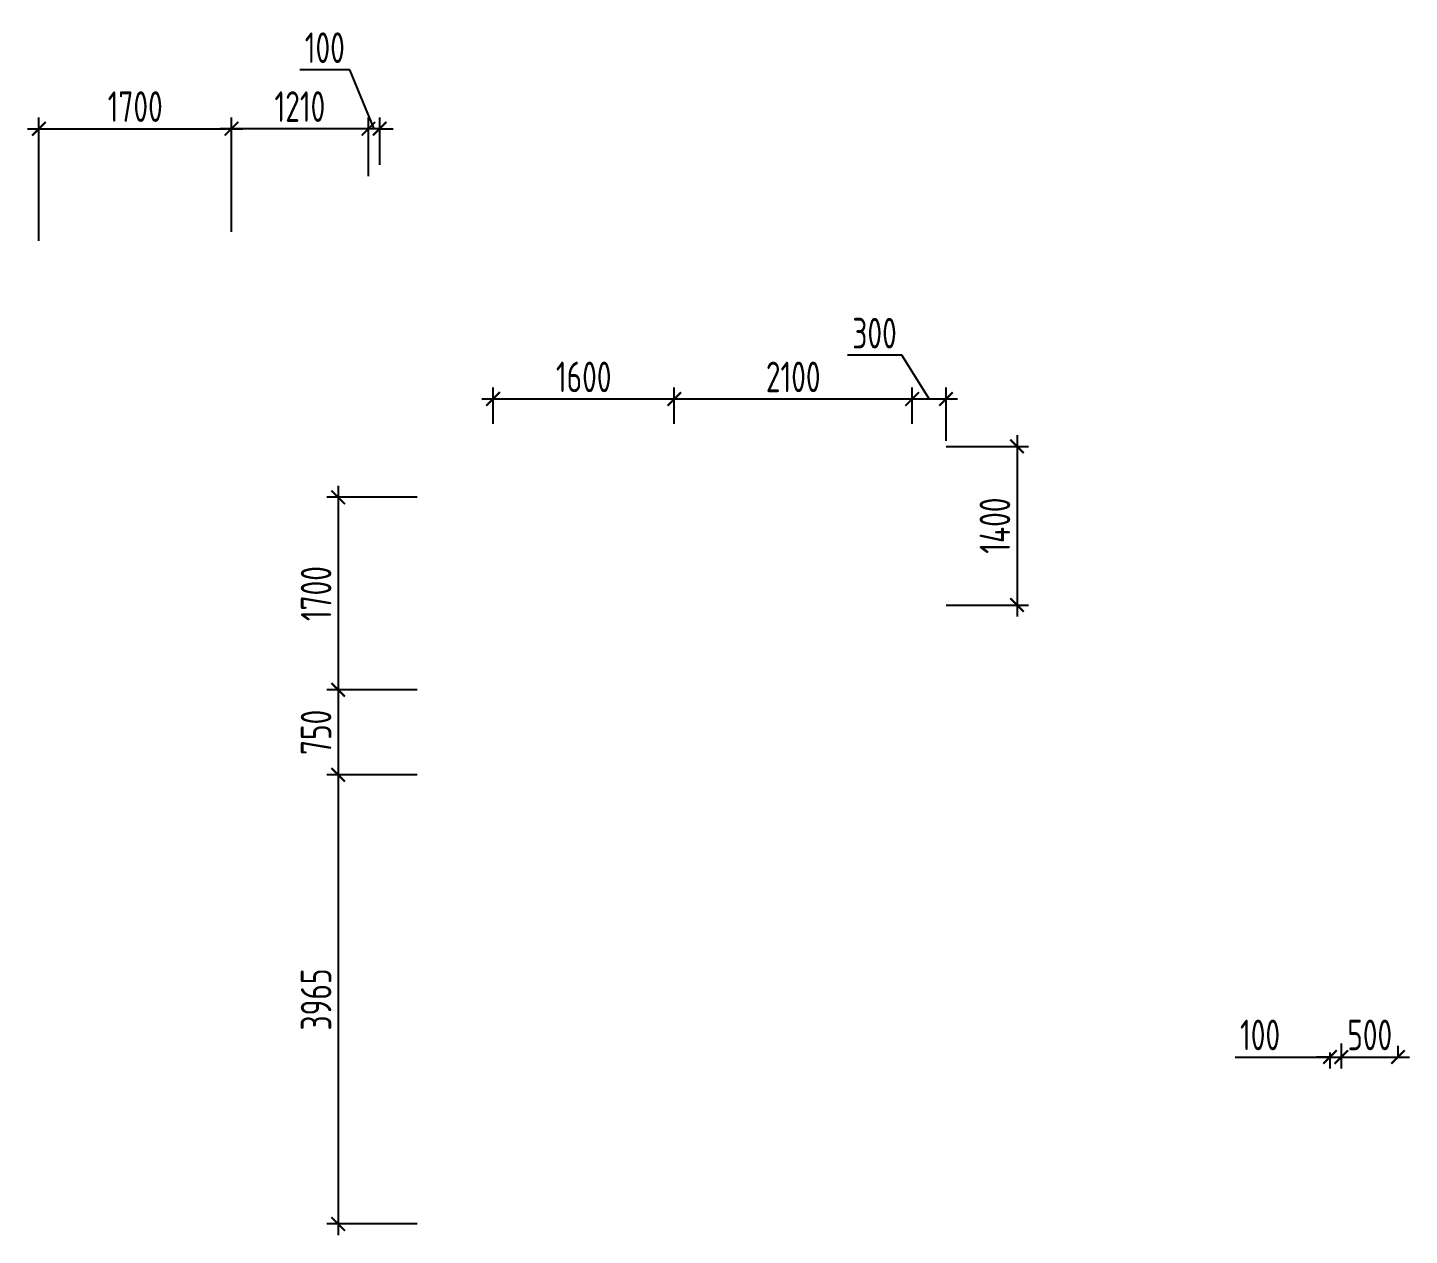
# Model space of a CAD drawing. Header units: millimetres. Extents: x -350007 to 535970, y -888 to 133718.
# Drawn here: x -198474 to -186274, y 82586 to 93247 of the extents above; entities that cross this region are included whole.
import ezdxf

# ---------------------------------------------------------------- set-up
doc = ezdxf.new("R2010")
doc.units = ezdxf.units.MM
doc.layers.add('АР_Размеры нов.', color=15, linetype='Continuous', lineweight=0)
doc.styles.add('ISOCPEUR', font='isocpeur.ttf', dxfattribs={"width": 0.7})
doc.dimstyles.new('R_100', dxfattribs={"dimtxt": 270, "dimasz": 120, "dimexe": 100, "dimexo": 0, "dimgap": 60, "dimtad": 1, "dimdec": 0, "dimrnd": 5, "dimzin": 0, "dimdsep": 46, "dimtxsty": 'ISOCPEUR', "dimblk": 'ARCHTICK', "dimcen": 0, "dimdle": 100, "dimclrd": 256, "dimclre": 256, "dimclrt": 256, "dimadec": 0, "dimazin": 0, "dimtfac": 2, "dimtdec": 0, "dimtofl": 0, "dimtmove": 1, "dimatfit": 3, "dimfxl": 1, "dimtvp": 3, "dimtolj": 1, "dimtzin": 0, "dimarcsym": 0})

# ---------------------------------------------------------------- blocks, each defined once
blk = doc.blocks.new('_ArchTick')
at = {"color": 0, "linetype": 'ByBlock', "const_width": 0.15}
blk.add_lwpolyline([(-0.5, -0.5), (0.5, 0.5)], dxfattribs=at)
blk = doc.blocks.new('*D2839')
at = {"layer": 'АР_Размеры нов.', "lineweight": -2, "ltscale": 100, "transparency": 16777216}
for p, q in [((-190365, 89551), (-189638, 89551)), ((-189738, 89651), (-189738, 88050)), ((-190365, 88150), (-189638, 88150))]:
    blk.add_line(p, q, dxfattribs=at)
at = {"layer": 'АР_Размеры нов.', "lineweight": -2, "ltscale": 100, "transparency": 16777216, "xscale": 120, "yscale": 120, "zscale": 120}
for p, rotation in [((-189738, 89551), 90), ((-189738, 88150), 270)]:
    blk.add_blockref('_ArchTick', p, dxfattribs=dict(at, rotation=rotation))
at = {"layer": 'АР_Размеры нов.', "ltscale": 100, "transparency": 16777216, "insert": (-189933, 88851), "char_height": 270, "attachment_point": 5, "rotation": 90, "style": 'ISOCPEUR'}
blk.add_mtext('\\A1;1400', dxfattribs=at)
blk = doc.blocks.new('*D2607')
at = {"layer": 'АР_Размеры нов.', "lineweight": -2, "ltscale": 100, "transparency": 16777216}
for p, q in [((-195732, 89201), (-195732, 87301)), ((-195034, 89101), (-195832, 89101)), ((-195034, 87401), (-195832, 87401))]:
    blk.add_line(p, q, dxfattribs=at)
at = {"layer": 'АР_Размеры нов.', "lineweight": -2, "ltscale": 100, "transparency": 16777216, "xscale": 120, "yscale": 120, "zscale": 120}
for p, rotation in [((-195732, 89101), 90), ((-195732, 87401), 270)]:
    blk.add_blockref('_ArchTick', p, dxfattribs=dict(at, rotation=rotation))
at = {"layer": 'АР_Размеры нов.', "ltscale": 100, "transparency": 16777216, "insert": (-195927, 88251), "char_height": 270, "attachment_point": 5, "rotation": 90, "style": 'ISOCPEUR'}
blk.add_mtext('\\A1;1700', dxfattribs=at)
blk = doc.blocks.new('*D2608')
at = {"layer": 'АР_Размеры нов.', "lineweight": -2, "ltscale": 100, "transparency": 16777216}
for p, q in [((-198474, 92355), (-196574, 92355)), ((-198374, 91366), (-198374, 92455)), ((-196674, 91446), (-196674, 92455))]:
    blk.add_line(p, q, dxfattribs=at)
at = {"layer": 'АР_Размеры нов.', "lineweight": -2, "ltscale": 100, "transparency": 16777216, "xscale": 120, "yscale": 120, "zscale": 120, "rotation": 180}
blk.add_blockref('_ArchTick', (-198374, 92355), dxfattribs=at)
at = {"layer": 'АР_Размеры нов.', "lineweight": -2, "ltscale": 100, "transparency": 16777216, "xscale": 120, "yscale": 120, "zscale": 120}
blk.add_blockref('_ArchTick', (-196674, 92355), dxfattribs=at)
at = {"layer": 'АР_Размеры нов.', "ltscale": 100, "transparency": 16777216, "insert": (-197524, 92550), "char_height": 270, "attachment_point": 5, "style": 'ISOCPEUR'}
blk.add_mtext('\\A1;1700', dxfattribs=at)
blk = doc.blocks.new('*D3102')
at = {"layer": 'АР_Размеры нов.', "lineweight": -2, "ltscale": 100, "transparency": 16777216}
for p, q in [((-194364, 89751), (-194364, 90069)), ((-192764, 89751), (-192764, 90069)), ((-194464, 89969), (-192664, 89969))]:
    blk.add_line(p, q, dxfattribs=at)
at = {"layer": 'АР_Размеры нов.', "lineweight": -2, "ltscale": 100, "transparency": 16777216, "xscale": 120, "yscale": 120, "zscale": 120, "rotation": 180}
blk.add_blockref('_ArchTick', (-194364, 89969), dxfattribs=at)
at = {"layer": 'АР_Размеры нов.', "lineweight": -2, "ltscale": 100, "transparency": 16777216, "xscale": 120, "yscale": 120, "zscale": 120}
blk.add_blockref('_ArchTick', (-192764, 89969), dxfattribs=at)
at = {"layer": 'АР_Размеры нов.', "ltscale": 100, "transparency": 16777216, "insert": (-193564, 90164), "char_height": 270, "attachment_point": 5, "style": 'ISOCPEUR'}
blk.add_mtext('\\A1;1600', dxfattribs=at)
blk = doc.blocks.new('*D3103')
at = {"layer": 'АР_Размеры нов.', "lineweight": -2, "ltscale": 100, "transparency": 16777216}
for p, q in [((-192764, 89803), (-192764, 90069)), ((-190664, 89751), (-190664, 90069)), ((-192864, 89969), (-190564, 89969))]:
    blk.add_line(p, q, dxfattribs=at)
at = {"layer": 'АР_Размеры нов.', "lineweight": -2, "ltscale": 100, "transparency": 16777216, "xscale": 120, "yscale": 120, "zscale": 120, "rotation": 180}
blk.add_blockref('_ArchTick', (-192764, 89969), dxfattribs=at)
at = {"layer": 'АР_Размеры нов.', "lineweight": -2, "ltscale": 100, "transparency": 16777216, "xscale": 120, "yscale": 120, "zscale": 120}
blk.add_blockref('_ArchTick', (-190664, 89969), dxfattribs=at)
at = {"layer": 'АР_Размеры нов.', "ltscale": 100, "transparency": 16777216, "insert": (-191714, 90164), "char_height": 270, "attachment_point": 5, "style": 'ISOCPEUR'}
blk.add_mtext('\\A1;2100', dxfattribs=at)
blk = doc.blocks.new('*D3132')
at = {"layer": 'АР_Размеры нов.', "lineweight": -2, "ltscale": 100, "transparency": 16777216}
for p, q in [((-190756, 90355), (-191235, 90355)), ((-190514, 89969), (-190756, 90355)), ((-190664, 89751), (-190664, 90069)), ((-190365, 89601), (-190365, 90069)), ((-190764, 89969), (-190265, 89969))]:
    blk.add_line(p, q, dxfattribs=at)
at = {"layer": 'АР_Размеры нов.', "lineweight": -2, "ltscale": 100, "transparency": 16777216, "xscale": 120, "yscale": 120, "zscale": 120, "rotation": 180}
blk.add_blockref('_ArchTick', (-190664, 89969), dxfattribs=at)
at = {"layer": 'АР_Размеры нов.', "lineweight": -2, "ltscale": 100, "transparency": 16777216, "xscale": 120, "yscale": 120, "zscale": 120}
blk.add_blockref('_ArchTick', (-190365, 89969), dxfattribs=at)
at = {"layer": 'АР_Размеры нов.', "ltscale": 100, "transparency": 16777216, "insert": (-190996, 90550), "char_height": 270, "attachment_point": 5, "style": 'ISOCPEUR'}
blk.add_mtext('\\A1;300', dxfattribs=at)
blk = doc.blocks.new('*D3189')
at = {"layer": 'АР_Размеры нов.', "lineweight": -2, "ltscale": 500, "transparency": 16777216}
for p, q in [((-195629, 92875), (-196070, 92875)), ((-195415, 92355), (-195629, 92875)), ((-195465, 92355), (-195585, 92355)), ((-195465, 91936), (-195465, 92455)), ((-195365, 92355), (-195465, 92355)), ((-195365, 92036), (-195365, 92455)), ((-195365, 92355), (-195245, 92355))]:
    blk.add_line(p, q, dxfattribs=at)
at = {"layer": 'АР_Размеры нов.', "lineweight": -2, "ltscale": 500, "transparency": 16777216, "xscale": 120, "yscale": 120, "zscale": 120}
blk.add_blockref('_ArchTick', (-195465, 92355), dxfattribs=at)
at = {"layer": 'АР_Размеры нов.', "lineweight": -2, "ltscale": 500, "transparency": 16777216, "xscale": 120, "yscale": 120, "zscale": 120, "rotation": 180}
blk.add_blockref('_ArchTick', (-195365, 92355), dxfattribs=at)
at = {"layer": 'АР_Размеры нов.', "lineweight": 13, "ltscale": 500, "transparency": 16777216, "insert": (-195850, 93070), "char_height": 270, "attachment_point": 5, "style": 'ISOCPEUR'}
blk.add_mtext('\\A1;100', dxfattribs=at)
blk = doc.blocks.new('*D3190')
at = {"layer": 'АР_Размеры нов.', "lineweight": -2, "ltscale": 500, "transparency": 16777216}
for p, q in [((-195365, 92355), (-196774, 92355)), ((-196674, 91936), (-196674, 92455)), ((-195465, 91936), (-195465, 92455))]:
    blk.add_line(p, q, dxfattribs=at)
at = {"layer": 'АР_Размеры нов.', "lineweight": -2, "ltscale": 500, "transparency": 16777216, "xscale": 120, "yscale": 120, "zscale": 120, "rotation": 180}
blk.add_blockref('_ArchTick', (-196674, 92355), dxfattribs=at)
at = {"layer": 'АР_Размеры нов.', "lineweight": -2, "ltscale": 500, "transparency": 16777216, "xscale": 120, "yscale": 120, "zscale": 120}
blk.add_blockref('_ArchTick', (-195465, 92355), dxfattribs=at)
at = {"layer": 'АР_Размеры нов.', "lineweight": 13, "ltscale": 500, "transparency": 16777216, "insert": (-196070, 92550), "char_height": 270, "attachment_point": 5, "style": 'ISOCPEUR'}
blk.add_mtext('\\A1;1210', dxfattribs=at)
blk = doc.blocks.new('*D1663')
at = {"layer": 'АР_Размеры нов.', "lineweight": -2, "ltscale": 500, "transparency": 16777216}
for p, q in [((-195732, 87501), (-195732, 86551)), ((-195034, 87401), (-195832, 87401)), ((-195034, 86651), (-195832, 86651))]:
    blk.add_line(p, q, dxfattribs=at)
at = {"layer": 'АР_Размеры нов.', "lineweight": -2, "ltscale": 500, "transparency": 16777216, "xscale": 120, "yscale": 120, "zscale": 120}
for p, rotation in [((-195732, 87401), 90), ((-195732, 86651), 270)]:
    blk.add_blockref('_ArchTick', p, dxfattribs=dict(at, rotation=rotation))
at = {"layer": 'АР_Размеры нов.', "lineweight": 13, "ltscale": 500, "transparency": 16777216, "insert": (-195927, 87026), "char_height": 270, "attachment_point": 5, "rotation": 90, "style": 'ISOCPEUR'}
blk.add_mtext('\\A1;750', dxfattribs=at)
blk = doc.blocks.new('*D1664')
at = {"layer": 'АР_Размеры нов.', "lineweight": -2, "ltscale": 500, "transparency": 16777216}
for p, q in [((-195732, 86751), (-195732, 82586)), ((-195034, 86651), (-195832, 86651)), ((-195034, 82686), (-195832, 82686))]:
    blk.add_line(p, q, dxfattribs=at)
at = {"layer": 'АР_Размеры нов.', "lineweight": -2, "ltscale": 500, "transparency": 16777216, "xscale": 120, "yscale": 120, "zscale": 120}
for p, rotation in [((-195732, 86651), 90), ((-195732, 82686), 270)]:
    blk.add_blockref('_ArchTick', p, dxfattribs=dict(at, rotation=rotation))
at = {"layer": 'АР_Размеры нов.', "lineweight": 13, "ltscale": 500, "transparency": 16777216, "insert": (-195927, 84668), "char_height": 270, "attachment_point": 5, "rotation": 90, "style": 'ISOCPEUR'}
blk.add_mtext('\\A1;3965', dxfattribs=at)
blk = doc.blocks.new('*D1665')
at = {"layer": 'АР_Размеры нов.', "lineweight": -2, "ltscale": 500, "transparency": 16777216}
for p, q in [((-186975, 84200), (-186975, 84060)), ((-186875, 84279), (-186875, 84060)), ((-187813, 84160), (-186975, 84160)), ((-186975, 84160), (-187095, 84160)), ((-186975, 84160), (-186875, 84160)), ((-186875, 84160), (-186755, 84160))]:
    blk.add_line(p, q, dxfattribs=at)
at = {"layer": 'АР_Размеры нов.', "lineweight": -2, "ltscale": 500, "transparency": 16777216, "xscale": 120, "yscale": 120, "zscale": 120}
blk.add_blockref('_ArchTick', (-186975, 84160), dxfattribs=at)
at = {"layer": 'АР_Размеры нов.', "lineweight": -2, "ltscale": 500, "transparency": 16777216, "xscale": 120, "yscale": 120, "zscale": 120, "rotation": 180}
blk.add_blockref('_ArchTick', (-186875, 84160), dxfattribs=at)
at = {"layer": 'АР_Размеры нов.', "lineweight": 13, "ltscale": 500, "transparency": 16777216, "insert": (-187592, 84355), "char_height": 270, "attachment_point": 5, "style": 'ISOCPEUR'}
blk.add_mtext('\\A1;100', dxfattribs=at)
blk = doc.blocks.new('*D1666')
at = {"layer": 'АР_Размеры нов.', "lineweight": -2, "ltscale": 500, "transparency": 16777216}
for p, q in [((-186875, 84279), (-186875, 84060)), ((-186374, 84160), (-186374, 84260)), ((-186975, 84160), (-186274, 84160))]:
    blk.add_line(p, q, dxfattribs=at)
at = {"layer": 'АР_Размеры нов.', "lineweight": -2, "ltscale": 500, "transparency": 16777216, "xscale": 120, "yscale": 120, "zscale": 120, "rotation": 180}
blk.add_blockref('_ArchTick', (-186875, 84160), dxfattribs=at)
at = {"layer": 'АР_Размеры нов.', "lineweight": -2, "ltscale": 500, "transparency": 16777216, "xscale": 120, "yscale": 120, "zscale": 120}
blk.add_blockref('_ArchTick', (-186374, 84160), dxfattribs=at)
at = {"layer": 'АР_Размеры нов.', "lineweight": 13, "ltscale": 500, "transparency": 16777216, "insert": (-186624, 84355), "char_height": 270, "attachment_point": 5, "style": 'ISOCPEUR'}
blk.add_mtext('\\A1;500', dxfattribs=at)

msp = doc.modelspace()

# ---------------------------------------------------------------- dimensions: what is measured, and where the dimension line sits
at = {"layer": 'АР_Размеры нов.', "lineweight": 13, "ltscale": 500}
for base, p1, p2, picture, middle in [((-195465.4, 92355), (-195365.4, 92035.7), (-195465.4, 91935.7), '*D3189', (-195689.1, 92875)), ((-186874.7, 84160), (-186974.7, 84199.9), (-186874.7, 84279), '*D1665', (-187592.1, 84038.9))]:
    dim = msp.add_linear_dim(base=base, p1=p1, p2=p2, dimstyle='R_100', override={"dimpost": '\\X'}, dxfattribs=at)
    dim.commit()
    dim.dimension.update_dxf_attribs({"geometry": picture, "text_midpoint": middle, "dimtype": 160})
at = {"layer": 'АР_Размеры нов.', "ltscale": 100}
for base, p1, p2, picture, middle in [((-196673.9, 92355), (-198373.9, 91366.2), (-196673.9, 91446.2), '*D2608', (-197523.9, 92550)), ((-192764, 89969), (-194364, 89750.7), (-192764, 89750.6), '*D3102', (-193564, 90164)), ((-190664, 89969), (-192764, 89802.5), (-190664, 89750.5), '*D3103', (-191714, 90164))]:
    dim = msp.add_linear_dim(base=base, p1=p1, p2=p2, dimstyle='R_100', override={"dimpost": '\\X', "dimfxl": 2.5, "dimarcsym": 1}, dxfattribs=at)
    dim.commit()
    dim.dimension.update_dxf_attribs({"geometry": picture, "text_midpoint": middle})
at = {"layer": 'АР_Размеры нов.', "lineweight": 13, "ltscale": 500}
for base, p1, p2, picture, middle in [((-196673.8802, 92354.9731), (-195465.357, 91935.7088), (-196673.8802, 91935.6825), '*D3190', (-196069.6186, 92549.9731)), ((-186373.9, 84160), (-186874.7, 84279), (-186373.9, 84160), '*D1666', (-186624.3, 84355))]:
    dim = msp.add_linear_dim(base=base, p1=p1, p2=p2, dimstyle='R_100', override={"dimpost": '\\X'}, dxfattribs=at)
    dim.commit()
    dim.dimension.update_dxf_attribs({"geometry": picture, "text_midpoint": middle})
at = {"layer": 'АР_Размеры нов.', "ltscale": 100}
dim = msp.add_linear_dim(base=(-190364.8, 89969), p1=(-190664, 89750.5), p2=(-190364.8, 89601.4), dimstyle='R_100', override={"dimpost": '\\X', "dimfxl": 300, "dimarcsym": 1}, dxfattribs=at)
dim.commit()
dim.dimension.update_dxf_attribs({"geometry": '*D3132', "text_midpoint": (-190816, 90355), "dimtype": 160})
for base, p1, p2, picture, middle in [((-189738.1, 88150), (-190364.8, 89551.4), (-190364.8, 88150), '*D2839', (-189933.1, 88850.7)), ((-195731.6, 87400.7), (-195034, 89100.7), (-195034, 87400.7), '*D2607', (-195926.6, 88250.7))]:
    dim = msp.add_linear_dim(base=base, p1=p1, p2=p2, angle=90, dimstyle='R_100', override={"dimpost": '\\X', "dimfxl": 2.5, "dimarcsym": 1}, dxfattribs=at)
    dim.commit()
    dim.dimension.update_dxf_attribs({"geometry": picture, "text_midpoint": middle})
at = {"layer": 'АР_Размеры нов.', "lineweight": 13, "ltscale": 500}
for base, p1, p2, picture, middle in [((-195731.6, 86650.7), (-195034, 87400.7), (-195034, 86650.7), '*D1663', (-195926.6, 87025.7)), ((-195731.6, 82685.7), (-195034, 86650.7), (-195034, 82685.7), '*D1664', (-195926.6, 84668.2))]:
    dim = msp.add_linear_dim(base=base, p1=p1, p2=p2, angle=90, dimstyle='R_100', override={"dimpost": '\\X', "dimfxl": 2.5, "dimarcsym": 1}, dxfattribs=at)
    dim.commit()
    dim.dimension.update_dxf_attribs({"geometry": picture, "text_midpoint": middle})

doc.saveas('drawing.dxf')
